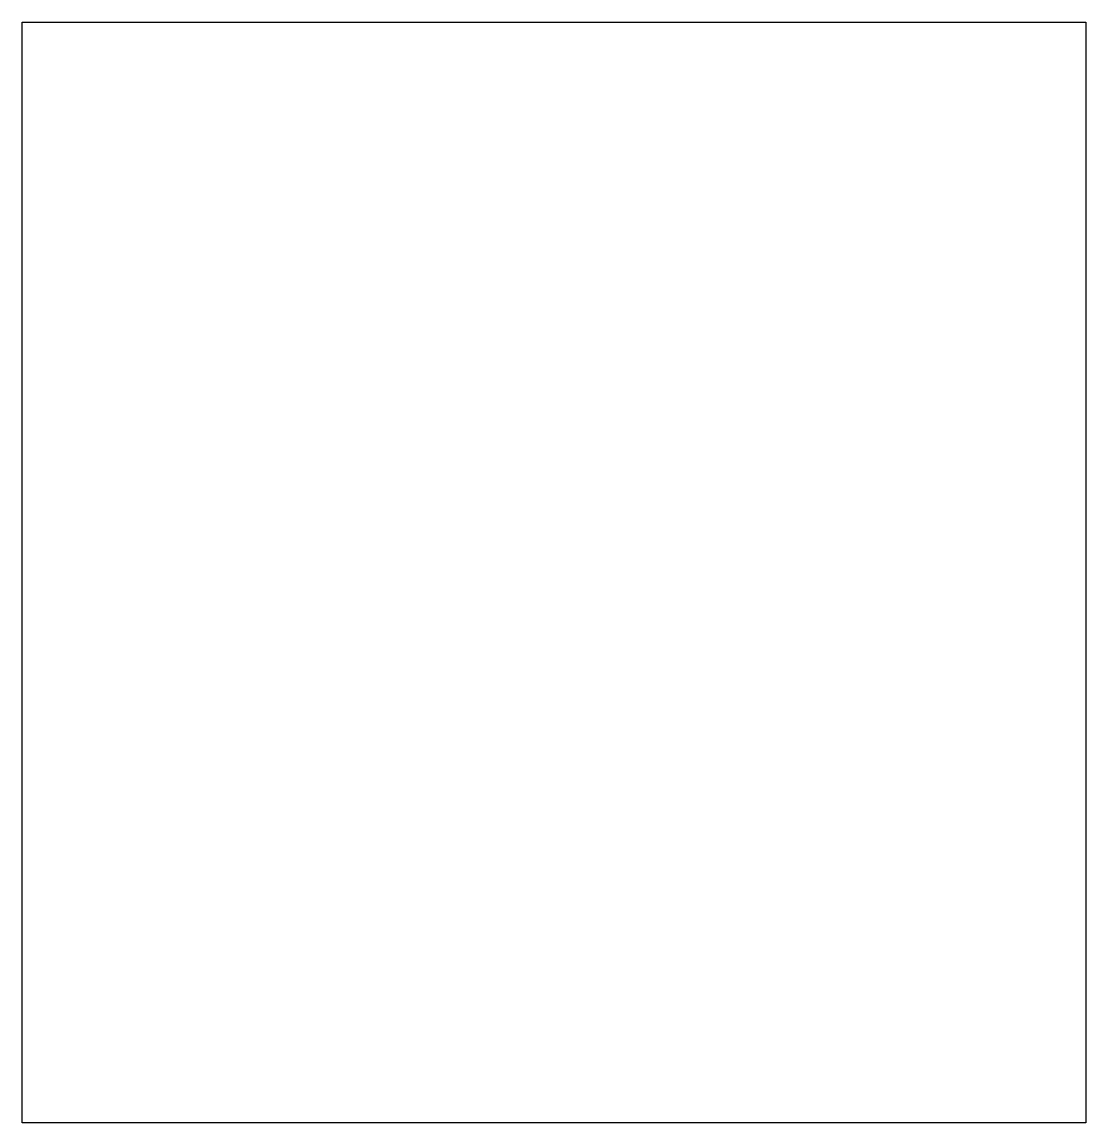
# Model space of a CAD drawing. Header units: metres. Extents: x 346.24 to 351.05, y 106.45 to 111.43.
import ezdxf

# ---------------------------------------------------------------- set-up
doc = ezdxf.new("R2010")
doc.units = ezdxf.units.M
doc.header["$MEASUREMENT"] = 0
doc.layers.add('BANG-TERSIER', color=7, linetype='CONTINUOUS')

msp = doc.modelspace()

# ---------------------------------------------------------------- linework, layer by layer
at = {"layer": 'BANG-TERSIER', "color": 14, "linetype": 'Continuous'}
msp.add_lwpolyline([(346.2368, 111.4322), (351.0539, 111.4322), (351.0539, 106.4492), (346.2368, 106.4492)], close=True, dxfattribs=at)

doc.saveas('drawing.dxf')
